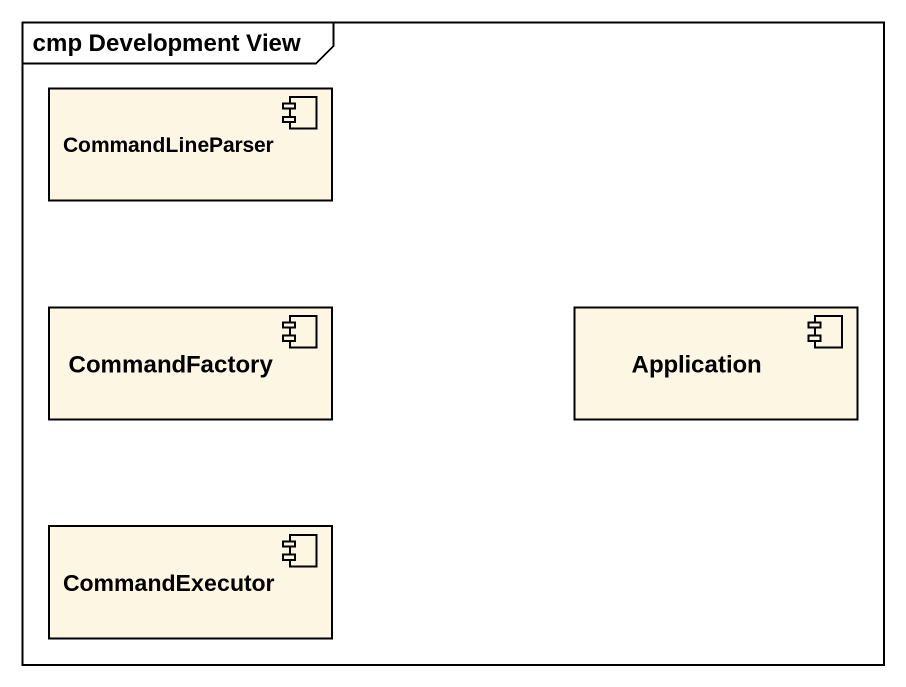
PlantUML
@startuml
mainframe cmp Development View
component CommandLineParser
component CommandFactory
component Application
component CommandExecutor
@enduml
